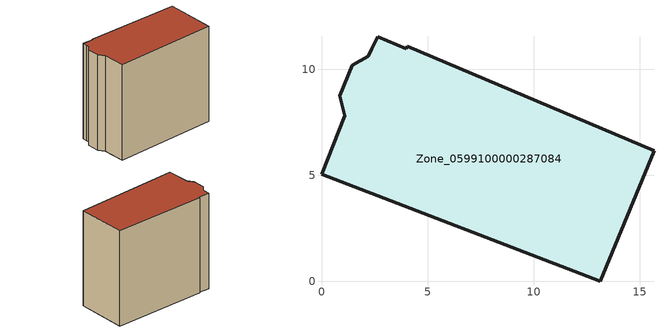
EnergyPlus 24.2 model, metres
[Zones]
Zone_0599100000287084
 floor ground (C_G): 2.64,11.54 4,10.97 4.05,11.08 15.66,6.15 13.13,0 0,5.04 1.09,7.8 0.87,8.75 1.45,10.19 2.2,10.6 2.37,10.96 z0
 wall outside (C_F): 1.45,10.19 0.87,8.75 1.09,7.8 0,5.04 13.13,0 15.66,6.15 4.05,11.08 4,10.97 2.64,11.54 2.37,10.96 2.2,10.6 1.45,10.19 z0:13.04
 roof outside (C_R): 4,10.97 2.64,11.54 2.37,10.96 2.2,10.6 1.45,10.19 0.87,8.75 1.09,7.8 0,5.04 13.13,0 15.66,6.15 4.05,11.08 z13.04
[BUILDING]
Pand.0599100000287084: North Axis=0; Terrain=City; Loads Convergence Tolerance Value=0.04; Temperature Convergence Tolerance Value=0.4; Solar Distribution=FullExterior; Maximum Number of Warmup Days=25; Minimum Number of Warmup Days=1
[Site:Location]
Rotterdam.The.Hague.AP_ZH_NLD Design_Conditions: Latitude=51.96; Longitude=4.45; Time Zone=1; Elevation=-4.5
[SITE:GROUNDTEMPERATURE:BUILDINGSURFACE]
18, 18, 18, 18, 18, 18, 18, 18, 18, 18, 18, 18
[MATERIAL] Thermal Absorptance=0.9; Solar Absorptance=0.7; Visible Absorptance=0.7
Name | Roughness | Thickness | Conductivity | Density | Specific Heat
G.TI.1946 | MediumSmooth | 0.15 | 1 | 540 | 1210
F.TI.1946 | Rough | 0.3 | 0.857143 | 1920 | 840
R.TI.1946 | MediumRough | 0.2 | 0.1 | 1500 | 1000
[CONSTRUCTION]
C_G: G.TI.1946
C_F: F.TI.1946
C_R: R.TI.1946
[ZONE]
Zone_0599100000287084: Type=1; Multiplier=1; Ceiling Height=Autocalculate; Volume=Autocalculate; Floor Area=autocalculate; Part of Total Floor Area=Yes
[ZONEINFILTRATION:DESIGNFLOWRATE]
Infil_Zone_0599100000287084: Zone or ZoneList or Space or SpaceList=Zone_0599100000287084; Schedule=AlwaysOn; Design Flow Rate Calculation Method=Flow/Area; Flow Rate per Floor Area=0.003; Constant Term Coefficient=1; Temperature Term Coefficient=0; Velocity Term Coefficient=0; Velocity Squared Term Coefficient=0
[HVACTEMPLATE:ZONE:IDEALLOADSAIRSYSTEM]
Zone_0599100000287084: Maximum Heating Supply Air Temperature=50; Minimum Cooling Supply Air Temperature=13; Maximum Heating Supply Air Humidity Ratio=0.0156; Minimum Cooling Supply Air Humidity Ratio=0.0077; Heating Limit=NoLimit; Cooling Limit=NoLimit; Dehumidification Control Type=ConstantSensibleHeatRatio; Cooling Sensible Heat Ratio=0.7; Dehumidification Setpoint=60; Humidification Control Type=None; Humidification Setpoint=30; Outdoor Air Method=None; Outdoor Air Flow Rate per Person=0.00944; Outdoor Air Flow Rate per Zone Floor Area=0; Outdoor Air Flow Rate per Zone=0; Demand Controlled Ventilation Type=None; Outdoor Air Economizer Type=NoEconomizer; Heat Recovery Type=None; Sensible Heat Recovery Effectiveness=0.7; Latent Heat Recovery Effectiveness=0.65
[ZONECONTROL:THERMOSTAT]
ThermostatControl_Zone_0599100000287084: Zone or ZoneList=Zone_0599100000287084; Control Type Schedule=DualSetpointControlType; Control 1=Thermostat_Zone_0599100000287084; Temperature Difference Between Cutout And Setpoint=0
[THERMOSTATSETPOINT:DUALSETPOINT]
Thermostat_Zone_0599100000287084: Heating Setpoint Temperature Schedule=HeatingSetpoint_Zone_0599100000287084; Cooling Setpoint Temperature Schedule=CoolingSetpoint_Zone_0599100000287084
[SCHEDULE:COMPACT]
HeatingSetpoint_Zone_0599100000287084: Through: 12/31, For: AllDays, Until: 24:00, 21
CoolingSetpoint_Zone_0599100000287084: Through: 12/31, For: AllDays, Until: 24:00, 24
DualSetpointControlType: Through: 12/31, For: AllDays, Until: 24:00, 4
AlwaysOn: Through: 12/31, For: AllDays, Until: 24:00, 1
